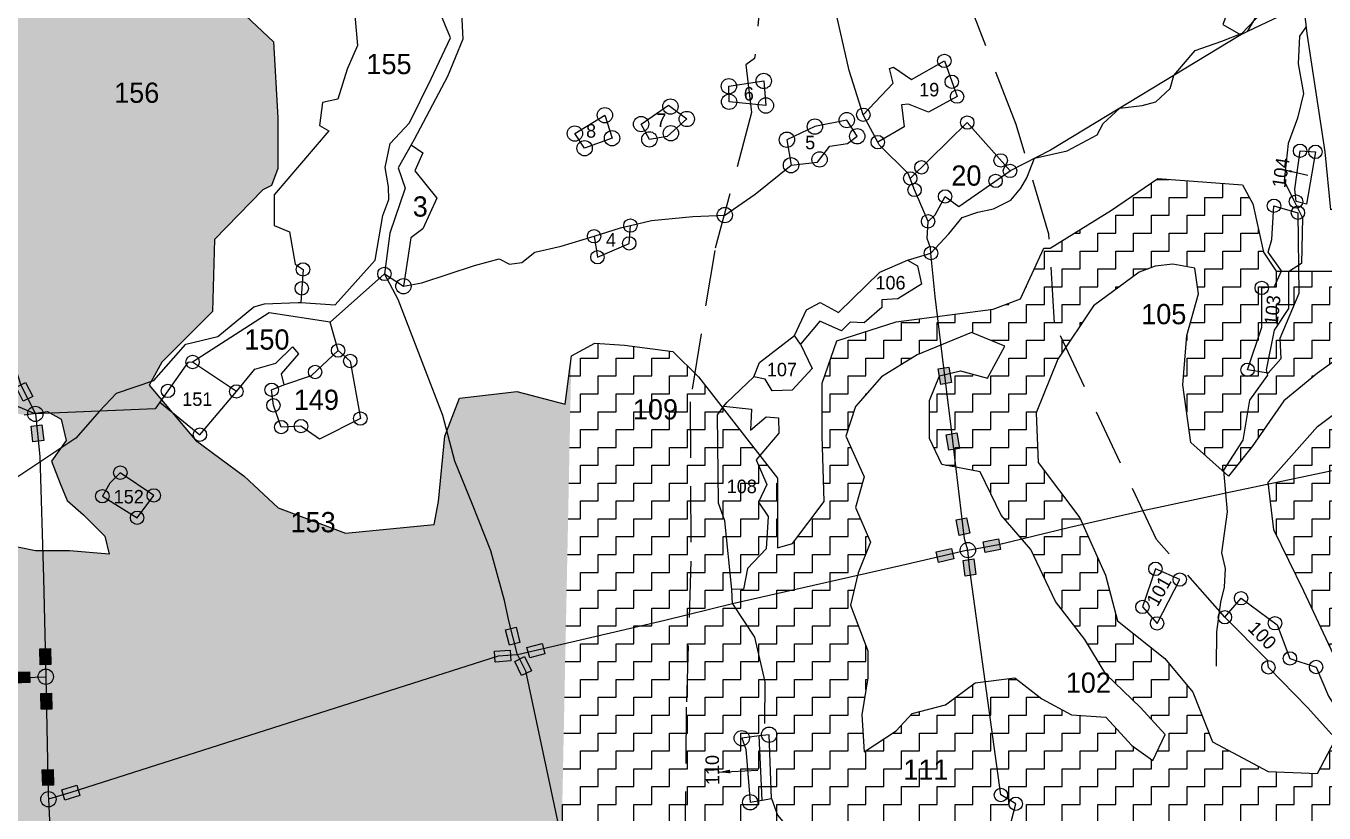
# Model space of a CAD drawing. Header units: metres. Extents: x 29 to 321478, y 17 to 1882049.
# Drawn here: x 172.9 to 288.4, y 159.6 to 229.6 of the extents above; entities that cross this region are included whole.
import ezdxf

# ---------------------------------------------------------------- set-up
doc = ezdxf.new("R2010")
doc.units = ezdxf.units.M
doc.header["$MEASUREMENT"] = 0
doc.linetypes.add('DASHED', pattern=[0.75, 0.5, -0.25])
for name, color, linetype in [('LINE_FOOTPATH', 1, 'DASHED'), ('LINE_WATER', 4, 'Continuous'), ('OFF', 1, 'Continuous'), ('POLY_HATCH', 12, 'Continuous'), ('POLY_PARCEL', 6, 'Continuous'), ('POLY_ROAD', 30, 'Continuous'), ('POLY_WATER', 4, 'Continuous'), ('SYM_ARROW', 1, 'Continuous'), ('SYM_STONE', 1, 'Continuous'), ('TEXT_PARCEL', 7, 'Continuous')]:
    doc.layers.add(name, color=color, linetype=linetype)
doc.styles.get("Standard").update_dxf_attribs({"font": 'arial.ttf'})
doc.styles.add('TEXT_MAP', font='KRDEV050.TTF')
doc.dimstyles.get("Standard").update_dxf_attribs({"dimtxt": 0.18, "dimasz": 0.18, "dimexe": 0.18, "dimexo": 0.0625, "dimgap": 0.09, "dimtad": 0, "dimtih": 1, "dimtoh": 1, "dimdec": 4, "dimzin": 0, "dimdsep": 46, "dimtxsty": 'Standard', "dimcen": 0.09, "dimadec": 0, "dimazin": 0, "dimtfac": 1, "dimtdec": 4, "dimtofl": 0, "dimtmove": 0, "dimatfit": 3, "dimfxl": 0, "dimtolj": 1, "dimtzin": 0, "dimarcsym": 0})
pattern_1 = [(0, (0, 0), (1.5875, 1.5875), [1.5875, -1.5875]), (90, (1.5875, 0), (-1.5875, 1.5875), [1.5875, -1.5875])]

# ---------------------------------------------------------------- blocks, each defined once
blk = doc.blocks.new('STONE')
blk.add_circle((0, 0), 0.851)
blk = doc.blocks.new('STONESQUAREFILLED')
blk.add_hatch(color=256).paths.add_polyline_path([(0.7, -0.48), (0.7, 0.48), (-0.7, 0.48), (-0.7, -0.48)])
blk.add_lwpolyline([(-0.7, 0.48), (0.7, 0.48), (0.7, -0.48), (-0.7, -0.48)], close=True)
blk = doc.blocks.new('TEXTARROW')
blk.add_leader([(0.04, -0.01), (8.68, -0.01)], dimstyle='Standard', override={"dimtxt": 2.5, "dimasz": 2.5, "dimexe": 1.25, "dimexo": 0.625, "dimgap": 0.625, "dimtad": 1, "dimtih": 0, "dimtoh": 0, "dimzin": 8, "dimcen": 2.5, "dimtofl": 1})
blk = doc.blocks.new('2341')
at = {"layer": 'POLY_HATCH'}
h = blk.add_hatch(dxfattribs=at)
h.set_pattern_fill('ZIGZAG', color=256, scale=0.5, style=0)
h.set_pattern_definition(pattern_1)
h.paths.add_polyline_path([(179.56, 254.42), (179.74, 260.24), (178.05, 264.18), (174.11, 266.06), (166.59, 270), (167.53, 273.01), (176.34, 275.77), (179.72, 276.9), (180.66, 281.78), (180.66, 284.97), (181.23, 287.97), (184.05, 289.47), (184.23, 293.6), (183.11, 297.73), (182.54, 299.61), (177.28, 302.99), (178.03, 307.12), (178.03, 310.5), (176.72, 314.25), (174.84, 315.75), (170.52, 318), (168.64, 319.51), (165.44, 321.01), (166.38, 326.83), (165.44, 330.39), (156.24, 332.83), (149.67, 329.93), (145.37, 326.49), (136.2, 319.05), (133.05, 314.76), (125.49, 310.88), (116.04, 309.45), (104.29, 301.44), (89.11, 299.15), (78.89, 294.62), (72.23, 291.89), (61.03, 297.43), (53.02, 297.11), (45.28, 294.86), (38.11, 293.43), (37.26, 286.27), (40.41, 278.26), (40.41, 275.11), (44.99, 267.67), (52.72, 268.24), (59.31, 266.52), (58.74, 259.08), (63.32, 253.64), (63.09, 246.6), (67.96, 241.45), (74.26, 234.58), (77.12, 220.27), (84.86, 210.25), (92.31, 203.1), (93.45, 198.52), (97.18, 193.37), (96.32, 184.78), (98.32, 179.91), (97.52, 171.74), (105.26, 163.73), (107.84, 155.71), (108.69, 147.13), (108.69, 144.27), (105.83, 134.54), (105.26, 127.67), (100.96, 119.08), (98.82, 116.41), (194.57, 187.46), (192.35, 189.54), (188.03, 192.73), (183.89, 197.61), (185.02, 199.67), (189.53, 204.18), (189.72, 210.56), (194.02, 215), (194.77, 215.38), (195.34, 216.88), (195.34, 221.39), (194.96, 228.14), (191.02, 231.9), (183.88, 235.65), (187.82, 237.72), (189.14, 240.91), (189.33, 244.66), (184.07, 249.92), (177.49, 252.55)])
h.paths.add_polyline_path([(143.51, 242.32), (146.85, 244.7), (150.2, 246.29), (155.61, 251.22), (158.79, 250.75), (160.22, 249.79), (161.65, 248.68), (162.92, 246.13), (162.76, 241.84), (162.92, 239.77), (164.99, 236.75), (165.95, 233.73), (165.79, 230.39), (164.83, 227.05), (166.42, 224.19), (163.88, 221.65), (161.33, 219.58), (157.99, 216.88), (154.49, 215.76), (151.79, 217.51), (150.67, 221.17), (149.24, 223.56), (146.38, 222.12), (143.83, 221.17), (140.97, 221.81), (139.22, 221.17), (135.56, 218.31), (133.65, 220.22), (133.97, 222.92), (134.29, 225.62), (137.15, 225.78), (138.26, 228.64), (140.49, 230.23), (141.6, 233.57), (141.44, 238.66)], flags=16)
h.paths.add_polyline_path([(150.42, 254.33), (150.64, 256.38), (150.64, 258.65), (151.44, 262.51), (151.55, 264.55), (149.73, 266.14), (147.8, 268.3), (146.1, 270.23), (145.53, 272.62), (145.64, 275.12), (144.85, 276.82), (143.48, 279.43), (143.03, 282.5), (142.91, 286.02), (141.55, 287.95), (140.64, 290.45), (140.53, 294.31), (143.37, 291.92), (145.98, 290.45), (147.69, 292.38), (150.07, 294.31), (149.17, 291.47), (149.05, 288.74), (151.44, 285.79), (152.8, 283.18), (153.71, 279.66), (152.69, 276.93), (155.07, 274.32), (155.53, 270.69), (156.55, 267.05), (157.12, 263.99), (159.51, 259.78), (159.17, 256.83), (156.1, 256.6), (153.71, 255.58)], flags=16)
h.paths.add_polyline_path([(113.63, 213.04), (114.67, 211.99), (115.93, 209.07), (118.22, 206.57), (119.06, 204.69), (119.47, 200.94), (120.31, 198.23), (123.44, 196.14), (128.03, 194.68), (133.67, 195.31), (130.75, 193.01), (129.08, 190.51), (126.99, 186.96), (126.36, 183.41), (128.66, 180.08), (132.42, 178.2), (136.38, 178.41), (135.76, 174.44), (136.8, 170.9), (136.59, 167.98), (133.67, 164.85), (133.67, 161.3), (132.83, 158.8), (131.79, 155.04), (134.3, 150.04), (130.33, 145.45), (129.08, 148.37), (128.45, 152.54), (127.2, 160.05), (125.74, 164.43), (123.65, 171.73), (121.98, 180.91), (118.85, 187.17), (117.39, 195.51), (115.93, 201.77), (112.8, 207.2), (111.96, 212.2)], flags=16)
h.paths.add_polyline_path([(142.54, 299), (141.95, 299.59), (141.57, 300.56), (142.27, 301.58), (143.95, 302.23), (145.83, 301.8), (146.53, 301.15), (146.7, 300.34), (146.32, 299.21), (145.24, 298.89), (143.84, 298.89)], flags=16)
h.paths.add_polyline_path([(76.65, 285.36), (75.29, 286.07), (74.36, 284.6), (73.86, 283.34), (72.99, 282.9), (70.8, 283.45), (68.78, 283.67), (67.63, 284.93), (66.15, 284.65), (63.86, 284.27), (62.98, 282.9), (62.05, 280.83), (61.34, 278.75), (61.23, 277.06), (60.52, 276.13), (59.32, 275.85), (57.95, 276.84), (58.17, 280.01), (58, 281.98), (57.24, 283.51), (56.47, 285.15), (55.82, 286.13), (56.8, 286.46), (58.17, 286.62), (59.81, 286.89), (61.23, 287.11), (62.6, 286.79), (64.4, 286.18), (65.71, 285.97), (67.25, 285.86), (68.23, 286.73), (69.32, 287.71), (71.4, 287.71), (72.55, 288.81), (73.32, 289.68), (73.48, 290.5), (74.47, 291.54), (75.5, 291.81), (76.11, 289.74), (77.04, 286.68)], flags=16)
h.paths.add_polyline_path([(155.11, 200.84), (156.64, 201.45), (158.09, 202.06), (159.68, 200.92), (160.52, 198.64), (162.05, 196.58), (164.1, 195.21), (166.46, 195.82), (167.76, 197.19), (169.21, 197.04), (170.73, 195.29), (172.79, 194.98), (174.84, 195.29), (176.06, 194.6), (176.52, 192.7), (175.22, 190.87), (175.98, 188.89), (176.59, 187.37), (178.04, 186.08), (179.11, 185.01), (179.94, 184.18), (180.33, 182.58), (176.82, 182.88), (173.78, 182.88), (170.88, 183.49), (168.29, 185.93), (167.38, 188.29), (166.69, 191.1), (166.31, 193), (163.87, 193.23), (160.37, 194.22), (158.09, 195.9), (156.79, 197.8), (155.8, 199.09), (153.67, 198.79)], flags=16)
h.paths.add_polyline_path([(53.32, 279.41), (53.07, 278.82), (52.54, 278.51), (51.89, 278.66), (51.17, 279.1), (51.08, 279.57), (51.14, 280.03), (51.73, 280.31), (52.48, 280.72), (53.26, 280.34), (53.36, 279.97)], flags=16)
h = blk.add_hatch(dxfattribs=at)
h.set_pattern_fill('ZIGZAG', color=256, scale=0.5, style=0)
h.set_pattern_definition(pattern_1)
h.paths.add_polyline_path([(353.84, 216.9), (352.99, 217.83), (349.53, 217.83), (347.93, 217.08), (347.28, 218.02), (342.13, 218.11), (340.44, 217.46), (339.13, 215.96), (337.63, 217.46), (335.1, 217.93), (332.48, 216.9), (329.29, 216.43), (329.01, 218.11), (324.33, 218.58), (322.36, 218.68), (321.15, 216.9), (318.34, 216.9), (316.93, 218.68), (316.56, 222.14), (312.14, 225.96), (309.32, 225.96), (301.06, 222.02), (297.67, 222.77), (291.85, 219.01), (290.72, 210.56), (290.72, 207.75), (284.15, 207.75), (283.02, 209.44), (282.08, 213.76), (281.14, 215.45), (280.3, 215.51), (276.9, 208.03), (277.25, 205.74), (276.19, 202.04), (275.84, 197.64), (276.55, 192.53), (279.9, 189.53), (282.01, 192.17), (284.83, 196.23), (287.83, 198.69), (292.94, 202.39), (296.47, 206.09), (302.82, 209.27), (308.46, 211.03), (313.92, 210.67), (317.98, 207.68), (321.5, 208.21), (325.73, 210.15), (329.79, 207.33), (333.67, 207.86), (340.37, 207.68), (345.48, 208.91), (351.17, 208.05), (354.3, 212.87), (355.05, 214.93)])
h = blk.add_hatch(dxfattribs=at)
h.set_pattern_fill('ZIGZAG', color=256, scale=0.5, style=0)
h.set_pattern_definition(pattern_1)
h.paths.add_polyline_path([(287.83, 163.1), (283.42, 163.28), (278.49, 165.92), (276.72, 170.33), (274.25, 173.32), (270.02, 176.67), (268.97, 180.72), (266.67, 185.83), (262.97, 190.76), (262.79, 195.17), (264.73, 199.93), (267.91, 204.68), (271.96, 207.68), (273.37, 208.21), (274.96, 208.38), (276.9, 208.03), (280.3, 215.51), (273.62, 216.01), (269.49, 213.19), (264.04, 209.81), (263.48, 209.81), (261.41, 205.31), (258.97, 204.37), (250.33, 203.24), (245.06, 201.55), (243.75, 197.8), (243.75, 193.11), (243.94, 187.29), (241.12, 183.53), (239.8, 183.16), (239.8, 187.1), (239.8, 189.35), (232.75, 198.36), (230.49, 200.61), (226.17, 201.18), (223.54, 201.36), (221.47, 200.24), (220.91, 195.92), (221.35, 195.26), (220.34, 145.23), (221.27, 145.92), (223.24, 147.23), (225.21, 147.1), (226.25, 146.71), (227.3, 145.27), (229.74, 145.51), (233.1, 145.9), (235.72, 146.23), (237.61, 146.36), (239.91, 147.55), (243.63, 147.55), (246.08, 148.53), (247.85, 150.19), (252.64, 150.29), (255.09, 149.21), (256.47, 150.97), (259.5, 152.34), (263.03, 152.25), (265.28, 154.01), (267.53, 155.38), (270.18, 156.46), (274.19, 156.46), (276.01, 157.09), (278.41, 155.96), (279.23, 155.39), (279.81, 154.47), (280.38, 153.74), (281.39, 152.5), (281.62, 151.93), (281.76, 151.12), (281.69, 149.55), (280.93, 148.1), (279.88, 146.43), (277.83, 144.02), (279.98, 144.04), (282.95, 147.17), (283.11, 149.98), (283.26, 152.01), (282.48, 153.73), (282.01, 154.67), (282.17, 155.14), (285.3, 154.83), (288.11, 154.05), (288.23, 154.02)])
h.paths.add_polyline_path([(273.17, 164.25), (271.31, 165.57), (269, 168.09), (265.93, 168.31), (263.3, 169.73), (260.89, 171.6), (257.37, 171.16), (254.74, 169.19), (251.78, 168.42), (250.35, 166.88), (247.5, 165.02), (247.28, 168.31), (247.83, 171.6), (247.83, 174.01), (246.29, 178.07), (246.95, 180.92), (248.05, 183.66), (246.73, 186.73), (247.5, 189.47), (245.86, 193.09), (246.73, 195.72), (249.04, 198.35), (252.22, 200.32), (257.05, 202.3), (260.01, 201.09), (258.47, 198.24), (256.06, 198.9), (254.19, 198.46), (253.32, 196.27), (253.32, 192.87), (254.41, 190.57), (257.81, 189.91), (259.68, 186.07), (262.31, 183), (264.51, 178.4), (267.14, 175), (269, 171.93), (272.08, 168.97), (274.27, 166.55)], flags=16)
h = blk.add_hatch(dxfattribs=at)
h.set_pattern_fill('ZIGZAG', color=256, scale=0.5, style=0)
h.set_pattern_definition(pattern_1)
h.paths.add_polyline_path([(345.97, 200.05), (343.01, 202.22), (337.37, 200.1), (332.26, 201.87), (328.2, 198.52), (325.21, 199.75), (320.27, 200.63), (315.51, 200.1), (310.04, 199.93), (303.17, 200.63), (296.82, 199.93), (292.24, 197.28), (287.83, 193.94), (283.42, 189), (283.95, 184.77), (286.6, 179.31), (289.24, 173.67), (289.95, 167.16), (287.83, 163.1), (288.23, 154.02), (291.08, 153.27), (295.3, 155.14), (297.65, 154.83), (301.25, 154.36), (304.37, 155.45), (306.41, 157.64), (309.07, 157.02), (310.79, 159.05), (312.82, 162.02), (315.16, 163.74), (317.04, 165.14), (317.98, 167.96), (318.92, 170.3), (320.01, 172.64), (321.73, 174.36), (323.77, 175.77), (325.49, 178.58), (327.67, 182.18), (329.86, 183.43), (333.46, 183.74), (335.02, 185.93), (336.12, 187.49), (337.21, 187.49), (337.84, 186.08), (336.9, 184.52), (335.18, 182.49), (332.84, 181.08), (330.49, 179.05), (329.24, 176.24), (328.3, 174.21), (326.74, 171.71), (324.7, 169.67), (322.83, 167.17), (320.64, 164.67), (318.45, 162.64), (316.26, 159.52), (314.23, 156.08), (311.88, 154.05), (309.38, 151.55), (306.56, 150.14), (303.59, 148.89), (300.78, 148.26), (298.59, 148.42), (296.71, 148.42), (295.46, 147.01), (293.27, 146.86), (290.3, 146.86), (288.42, 145.92), (286.39, 144.51), (284.51, 144.67), (281.39, 144.04), (279.98, 144.04), (277.83, 144.02), (275.39, 143.82), (272.31, 143.55), (269.76, 143.73), (267.65, 144.96), (266.07, 144.52), (263.7, 143.2), (260.97, 143.64), (258.51, 144.17), (256.75, 143.03), (254.55, 142.32), (251.3, 142.32), (249.19, 141.97), (246.2, 141.8), (244.45, 141.62), (241.81, 141.45), (239.35, 142.06), (237.85, 141.18), (235.57, 140.48), (233.63, 139.86), (231.96, 140.3), (229.42, 141.01), (228.11, 141.47), (226.91, 143.3), (225.6, 141.99), (223.63, 141.47), (221.66, 141.99), (220.27, 141.96), (219.96, 126.6), (222, 126.73), (223.48, 127.72), (236.82, 128.95), (257.56, 130.18), (269.9, 128.7), (285.46, 127.72), (292.37, 127.47), (292.25, 122.27), (292.89, 121.84), (298.16, 126.44), (297.59, 131.53), (298.9, 131.53), (300.88, 133.17), (304.16, 132.52), (307.78, 136.46), (309.43, 141.06), (323.24, 142.7), (324.88, 147.96), (324.88, 152.56), (326.86, 152.23), (331.13, 156.83), (331.79, 163.4), (332.45, 168), (336.4, 172.93), (340.07, 179.5), (339.56, 183.8), (338.88, 188.55), (338.97, 188.75), (338.92, 189.14), (341.75, 193.69)])
h.paths.add_polyline_path([(328.92, 190.95), (332.61, 192.45), (336.57, 191.83), (337, 190.6), (336.39, 189.81), (334.9, 189.81), (332.61, 189.55), (331.03, 188.93), (329.54, 187.53), (327.34, 187.09), (324.09, 187.44), (321.27, 187.09), (319.78, 186.3), (318.99, 184.28), (319.78, 181.47), (320.31, 179.01), (318.81, 178.66), (316.44, 178.31), (314.86, 177.25), (313.19, 174.44), (313.72, 172.16), (314.51, 169.35), (313.19, 168.56), (310.29, 168.47), (308, 166.01), (305.9, 163.64), (303.79, 161.79), (301.24, 160.04), (299.3, 160.04), (298.51, 162.15), (298.95, 163.99), (301.33, 168.03), (301.41, 169.08), (298.86, 171.81), (298.6, 174.97), (299.48, 177.96), (298.51, 179.54), (296.93, 182.43), (297.63, 185.51), (298.69, 188.23), (300.62, 190.6), (305.46, 191.74), (308.71, 192.71), (312.66, 192.1), (315.39, 190.69), (319.87, 190.69), (324.61, 190.34)], flags=16)
h = blk.add_hatch(dxfattribs=at)
h.set_pattern_fill('ZIGZAG', color=256, scale=0.5, style=0)
h.set_pattern_definition(pattern_1)
h.paths.add_polyline_path([(219.92, 124.69), (218.05, 126.48), (219.96, 126.6), (220.29, 142.87), (219.96, 144.35), (220.33, 144.79), (221.45, 200.04), (220.91, 195.92), (216.59, 197.05), (211.51, 196.48), (210.2, 193.1), (209.64, 187.29), (209.26, 185.22), (201.37, 184.47), (195.36, 186.72), (194.57, 187.46), (98.82, 116.41), (96.38, 113.36), (100.67, 105.34), (100.96, 102.2), (109.66, 91.76), (110.81, 74.01), (121.12, 69.15), (128.28, 64.28), (142.32, 61.14), (150.63, 62.28), (156.07, 56.84), (156.07, 50.26), (157.22, 43.68), (176.99, 37.67), (189.59, 37.67), (202.77, 38.53), (204.77, 34.52), (199.9, 29.08), (199.9, 21.64), (217.84, 21.86), (219.37, 97.75), (219.22, 97.85), (219.38, 97.83)])
h.paths.add_polyline_path([(174.81, 132.14), (173.59, 133.43), (173.01, 134.86), (173.01, 136.01), (173.16, 136.95), (175.17, 137.88), (176.68, 138.17), (178.18, 137.66), (179.62, 136.44), (180.27, 135.15), (179.98, 133.93), (179.26, 132.71), (177.97, 131.71), (176.6, 131.56)], flags=16)
h.paths.add_polyline_path([(194.79, 109.62), (199.23, 111.59), (202.69, 111.35), (203.18, 108.39), (206.64, 100.25), (208.62, 93.83), (207.63, 87.91), (211.58, 84.21), (215.28, 81.25), (210.84, 76.32), (215.28, 62.01), (199.97, 57.82), (201.95, 51.65), (208.62, 37.1), (204.42, 38.58), (199.23, 44.25), (193.55, 46.47), (183.92, 53.38), (169.85, 57.57), (166.64, 64.23), (176.27, 64.48), (179.97, 66.2), (186.39, 72.12), (186.39, 77.06), (190.84, 83.72), (191.83, 88.9), (192.57, 95.81), (197.5, 97.29), (197.5, 105.43)], flags=16)
h.paths.add_polyline_path([(200, 132.33), (199.94, 134.04), (200.36, 136.69), (200.3, 139.52), (199.94, 141.65), (198.41, 143.18), (194.63, 144.18), (195.8, 146.37), (198.17, 147.68), (200.66, 148.08), (203.03, 148.08), (205.92, 147.55), (205.27, 143.87), (206.19, 141.38), (207.11, 137.96), (209.5, 135.16), (209.14, 133.75), (207.61, 132.27), (205.43, 131.33), (201.83, 131.33)], flags=16)
at = {"layer": 'LINE_FOOTPATH', "ltscale": 10}
for points in [[(238.68, 256.69), (238.06, 240.48), (238.5, 234.51), (237.75, 226.66), (236.96, 226.1), (237.48, 221.88), (234.2, 209.6), (232.01, 196.15), (232.08, 181.96), (231.67, 168.99), (231.46, 147.9), (235.56, 143.46), (249.97, 132.13)], [(279.58, 176.99), (273.49, 183.9), (264.44, 203.13), (263.93, 211.05), (261.01, 220.79), (255.37, 235.45), (250.76, 249.05)]]:
    blk.add_lwpolyline(points, dxfattribs=at)
at = {"layer": 'LINE_WATER'}
for points in [[(253.44, 209.36), (255.04, 211.07), (256.21, 212.53), (257.6, 213), (259, 213.31), (260.54, 214.07), (261.42, 215.13), (261.98, 216.05), (262.66, 217.8), (265.55, 218.45), (268.22, 219.89), (268.75, 220.89), (270.23, 222.25), (272.24, 222.49), (273.45, 222.82), (274.71, 224), (275.04, 225.17), (276.93, 227.37), (279.3, 228.22), (281.12, 228.93), (282.75, 230.64), (286.15, 232.81)], [(286.83, 229.54), (286.21, 228.66), (286.1, 226.2), (286.59, 223.55), (286.03, 221.37), (285.21, 219.1), (284.87, 215.78), (285.69, 214.09), (286.5, 212.51), (286.4, 208.44), (285.25, 207.7), (285.23, 204.45), (283.98, 202.51), (283.27, 199), (283.36, 198.51), (281.78, 196.28), (281.18, 192.74), (279.45, 190.07), (279.8, 186.35), (279.27, 182.7), (279.62, 181.31), (279.51, 179.67), (279.2, 178.32), (278.84, 175.69), (278.82, 172.64)], [(179.49, 195.31), (177.38, 192.91), (170.31, 188.22)], [(235.79, 178.18), (237.75, 175.22), (238.65, 171.24), (238.63, 167.55)], [(239.26, 160.88), (239.78, 159.4), (242.25, 156.45), (243.42, 154.2)]]:
    blk.add_lwpolyline(points, dxfattribs=at)
at = {"layer": 'OFF'}
blk.add_lwpolyline([(241.83, 201.27), (241.31, 202.03)], dxfattribs=at)
at = {"layer": 'POLY_HATCH'}
for points in [[(191.02, 231.9), (194.96, 228.14), (195.34, 221.39), (195.34, 216.88), (194.77, 215.38), (194.02, 215), (189.72, 210.56), (189.53, 204.18), (185.02, 199.67), (183.89, 197.61), (188.03, 192.73), (192.35, 189.54), (195.36, 186.72), (201.37, 184.47), (209.26, 185.22), (209.64, 187.29), (210.2, 193.1), (211.51, 196.48), (216.59, 197.05), (220.91, 195.92), (221.47, 200.24), (223.54, 201.36), (226.17, 201.18), (230.49, 200.61), (232.75, 198.36), (239.8, 189.35), (239.8, 187.1), (239.8, 183.16), (241.12, 183.53), (243.94, 187.29), (243.75, 193.11), (243.75, 197.8), (245.06, 201.55), (250.33, 203.24), (258.97, 204.37), (261.41, 205.31), (263.48, 209.81), (264.04, 209.81), (269.49, 213.19), (273.62, 216.01), (281.14, 215.45), (282.08, 213.76), (283.02, 209.44), (284.15, 207.75), (290.72, 207.75)], [(271.96, 207.68), (267.91, 204.68), (264.73, 199.93), (262.79, 195.17), (262.97, 190.76), (266.67, 185.83), (268.97, 180.72), (270.02, 176.67), (274.25, 173.32), (276.72, 170.33), (278.49, 165.92), (283.42, 163.28), (287.83, 163.1), (289.95, 167.16)], [(289.24, 173.67), (286.6, 179.31), (283.95, 184.77), (283.42, 189), (287.83, 193.94), (292.24, 197.28)], [(292.94, 202.39), (287.83, 198.69), (284.83, 196.23), (282.01, 192.17), (279.9, 189.53), (276.55, 192.53), (275.84, 197.64), (276.19, 202.04), (277.25, 205.74), (276.9, 208.03), (274.96, 208.38), (273.37, 208.21), (271.96, 207.68)], [(260.01, 201.09), (257.05, 202.3), (252.22, 200.32), (249.04, 198.35), (246.73, 195.72), (245.86, 193.09), (247.5, 189.47), (246.73, 186.73), (248.05, 183.66), (246.95, 180.92), (246.29, 178.07), (247.83, 174.01), (247.83, 171.6), (247.28, 168.31), (247.5, 165.02), (250.35, 166.88), (251.78, 168.42), (254.74, 169.19), (257.37, 171.16), (260.89, 171.6), (263.3, 169.73), (265.93, 168.31), (269, 168.09), (271.31, 165.57), (273.17, 164.25), (274.27, 166.55), (272.08, 168.97), (269, 171.93), (267.14, 175), (264.51, 178.4), (262.31, 183), (259.68, 186.07), (257.81, 189.91), (254.41, 190.57), (253.32, 192.87), (253.32, 196.27), (254.19, 198.46), (256.06, 198.9), (258.47, 198.24), (260.01, 201.09)], [(180.33, 182.58), (176.82, 182.88), (173.78, 182.88), (170.88, 183.49)], [(172.79, 194.98), (174.84, 195.29), (176.06, 194.6), (176.52, 192.7), (175.22, 190.87), (175.98, 188.89), (176.59, 187.37), (178.04, 186.08), (179.11, 185.01), (179.94, 184.18), (180.33, 182.58)]]:
    blk.add_lwpolyline(points, dxfattribs=at)
at = {"layer": 'POLY_PARCEL'}
for points in [[(247.42, 221.67), (246.17, 225.59), (243.44, 237.64), (242.62, 244.81), (242.05, 248.61)], [(205.87, 238.63), (206.25, 237.13), (207.28, 236.68), (206.63, 236.16), (205.17, 235.51), (205.11, 233.3), (202.08, 231.84), (202.42, 227.83), (201.5, 225.71), (200.67, 223.04), (199.3, 222.75), (199.06, 220.72), (199.89, 220.24), (195.02, 214.54), (195, 211.83), (196.37, 211.27), (196.88, 208.38), (197.58, 207.91), (197.39, 204.96)], [(163.87, 237.67), (164.2, 234.56), (165.87, 225.03), (167.62, 216.07), (169.37, 207.11), (169.86, 205.64), (172.49, 197.63), (173.77, 195.07)], [(281.6, 229.06), (282.46, 230.51), (282.18, 232.94), (280.94, 233.79), (279.39, 229.68), (281.01, 228.78)], [(286.6, 231.43), (281.6, 229.06)], [(281.01, 228.78), (264.08, 218.53), (260.47, 216.67)], [(281.6, 229.06), (281.01, 228.78)], [(247.42, 221.67), (250.08, 224.49), (249.75, 225.78), (250.1, 225.91), (251.7, 224.79), (254.63, 226.46), (255.76, 223.28), (253.23, 221.89), (251.44, 222.61), (250.83, 222.56), (251.04, 220.59), (248.71, 219.23)], [(224.43, 221.63), (225.07, 219.58), (222.63, 218.69), (221.76, 220)], [(221.76, 220), (224.43, 221.63)], [(248.71, 219.23), (247.42, 221.67)], [(260.47, 216.67), (256.67, 220.97), (251.59, 216.01)], [(207.21, 219), (208.23, 218.28), (207.52, 216.67), (209.49, 214.25), (208.23, 211.51), (207.17, 210.71), (206.51, 206.42)], [(251.59, 216.01), (251.42, 216.45), (248.84, 218.98), (248.71, 219.23)], [(226.7, 211.81), (228.57, 212.25), (232.26, 212.61), (235.1, 212.75), (237.8, 214.61), (240.99, 217.18)], [(253.18, 212.19), (251.98, 214.98), (251.59, 216.01)], [(253.18, 212.19), (253.81, 212.78), (254.7, 214.4), (255.92, 213.52), (260.47, 216.67)], [(223.47, 210.86), (223.77, 209), (226.6, 210.23), (226.7, 211.81)], [(223.47, 210.86), (225.83, 211.6), (226.7, 211.81)], [(253.44, 209.36), (253.4, 209.84), (253.1, 210.67), (253.18, 212.19)], [(206.51, 206.42), (208.15, 206.72), (212.82, 208.26), (215.02, 208.85), (215.96, 208.39), (217.05, 208.53), (218.21, 209.46), (220.54, 209.98), (223.47, 210.86)], [(251.35, 208.75), (253.44, 209.36)], [(256.72, 182.95), (256.41, 183.96), (255.24, 193.93), (254.44, 200.38), (253.82, 205.52), (253.44, 209.36)], [(241.31, 202.03), (242.37, 204.31), (243.58, 204.98), (245.2, 204.07), (248.9, 207.67), (251.35, 208.75)], [(251.35, 208.75), (252.24, 208.23), (252.61, 206.6), (250.5, 205.3), (249.07, 205.21), (249.06, 204.52), (247.51, 203.17), (246.26, 203.23), (245.49, 202.46), (243.55, 203.3), (241.83, 201.27)], [(216.66, 173.63), (215.89, 176.67), (215.51, 178.47), (214.29, 182.89), (212.66, 187.02), (211.09, 190.86), (210.03, 194.93), (206.04, 205.25), (204.82, 207.52)], [(204.82, 207.52), (206.51, 206.42)], [(142.89, 202.38), (146.53, 202.37), (154.96, 201.59), (163.61, 198.76), (172.04, 195.81), (173.77, 195.07)], [(200.7, 200.7), (200, 203.22)], [(191.65, 197.06), (193.3, 199.04), (195.15, 199.58), (196.66, 201.02), (197.19, 200.42), (195.63, 198.63), (195.87, 197.66)], [(237.67, 198.37), (238.19, 199.65), (241.31, 202.03)], [(241.83, 201.27), (242.87, 199.11), (241.1, 197.18), (239.31, 197.12), (238.69, 198.15), (237.67, 198.37)], [(200.7, 200.7), (201.78, 199.77), (202.68, 194.65), (199.06, 192.83), (197.4, 193.98), (195.64, 193.89), (194.95, 195.83), (194.79, 197.21), (195.87, 197.66)], [(195.87, 197.66), (198.33, 198.48), (200.7, 200.7)], [(191.65, 197.06), (187.76, 199.68)], [(235.02, 195.74), (235.28, 196.08), (237.67, 198.37)], [(184.85, 196.11), (188.41, 193.22), (191.65, 197.06)], [(179.49, 195.31), (173.77, 195.07)], [(235.73, 179.46), (235.1, 185.55), (234.55, 187.12), (234.44, 194.97), (235.02, 195.74)], [(235.02, 195.74), (237.47, 195.5), (237.4, 193.62), (238.78, 194.8), (239.89, 194.72), (239.9, 193.34), (237.89, 190.99), (238.84, 188.78), (238.09, 187.21), (238.96, 185.93), (238.79, 183.06), (237.12, 181.32), (236.77, 179.48), (235.73, 179.46)], [(173.77, 195.07), (174.18, 191.28), (174.49, 180.49), (174.7, 171.7)], [(256.72, 182.95), (259.45, 183.46), (265.78, 184.99), (272.16, 186.44), (279.68, 188.04), (288.3, 189.87), (297.12, 191.78), (299.3, 192.23)], [(256.72, 182.95), (250.86, 181.6), (235.79, 178.18)], [(260.88, 149.18), (260.73, 152.56), (260.35, 157.86), (260.98, 160.4), (259.66, 161.18), (256.87, 181.41), (256.72, 182.95)], [(235.79, 178.18), (235.73, 179.46)], [(121.74, 178.66), (139.92, 167.55), (152.74, 169), (171.84, 171.61), (174.7, 171.7)], [(235.79, 178.18), (229.78, 176.7), (216.66, 173.63)], [(216.66, 173.63), (214.95, 173.51), (176.93, 161.39), (174.94, 160.8)], [(216.66, 173.63), (217.36, 172.22), (220.22, 158.84), (222.74, 147.4), (223.68, 144.63)], [(174.7, 171.7), (174.92, 161.21), (174.94, 160.8)], [(238.17, 166.43), (236.61, 166.23), (236.98, 165.24), (237.36, 160.53), (238.41, 160.72)], [(239.26, 160.88), (239.04, 166.54), (238.17, 166.43)], [(238.41, 160.72), (238.17, 166.43)], [(174.94, 160.8), (175.36, 151.9), (176.06, 134.67)], [(238.41, 160.72), (239.26, 160.88)]]:
    blk.add_lwpolyline(points, dxfattribs=at)
for points in [[(235.46, 224.2), (238.56, 224.67), (238.75, 222.49), (235.48, 222.82)], [(227.66, 220.84), (230.1, 222.52), (231.72, 221.29), (229.96, 219.72), (228.39, 219.48)], [(240.99, 217.18), (243.35, 217.46), (244.44, 218.86), (246.01, 219.1), (246.88, 219.75), (245.95, 221.19), (243.11, 220.61), (240.62, 219.45)], [(286.27, 218.46), (287.64, 218.37), (286.83, 213.72), (285.91, 213.95), (285.8, 215.06)], [(282.86, 206.27), (284.01, 206.39), (284.62, 207.79), (283.44, 209.46), (283.76, 210.57), (283.95, 213.57), (286.08, 212.96), (286.16, 205.77), (284.46, 201.76), (284.55, 199.96), (283.44, 198.7), (281.6, 198.99), (282.86, 202.78)], [(182.82, 185.83), (184.31, 187.82), (181.33, 189.84), (180.39, 188.9), (179.73, 187.75)], [(273.55, 176.44), (275.57, 180.34), (273.41, 181.29), (272.25, 177.9)], [(279.58, 176.99), (281.02, 178.67), (284.22, 176.31), (285.37, 173.32), (287.7, 172.56), (288.81, 169.97), (290.53, 167.28), (289.11, 166.55), (286.94, 168.96), (283.46, 172.53), (283.37, 173.16)]]:
    blk.add_lwpolyline(points, close=True, dxfattribs=at)
at = {"layer": 'POLY_ROAD'}
blk.add_lwpolyline([(299.3, 192.23), (299.05, 192.79), (297.44, 195.54), (295.42, 199.48), (292.62, 203.86), (291.38, 206.08), (291.24, 208.14), (290.61, 210.97), (290.18, 213.6), (289.01, 213.21), (288.5, 218.37), (286.91, 228.88), (286.6, 231.43)], dxfattribs=at)
at = {"layer": 'POLY_WATER'}
for points in [[(197.39, 204.96), (200.43, 204.76), (203.99, 208.75), (204.69, 212.71), (205.2, 214.12), (205.18, 215.27), (204.9, 216.98), (205.33, 219.12), (207.06, 220.94), (208.97, 224.86), (210.71, 228.52), (209.7, 230.95), (209.78, 233.91), (209.61, 236.22), (206.39, 239.36)], [(211.58, 232.52), (211.79, 228.38), (210.44, 225.08), (207.47, 219.47), (207.21, 219)], [(207.21, 219), (206.05, 216.96), (206.67, 215.14), (205.31, 211.13), (204.82, 207.52)], [(204.82, 207.52), (200, 203.22)], [(179.49, 195.31), (180.98, 196.92), (184.3, 198.05), (187.17, 201.27), (189.99, 201.96), (193.21, 204.6), (194.16, 204.84), (197.15, 204.97), (197.39, 204.96)], [(200, 203.22), (194.58, 204.06), (187.76, 199.68)], [(187.76, 199.68), (187.34, 199.63), (184.85, 196.11)], [(184.85, 196.11), (184.44, 195.53), (179.49, 195.31)]]:
    blk.add_lwpolyline(points, dxfattribs=at)
at = {"layer": 'SYM_ARROW'}
for p, xscale, yscale, zscale, rotation in [((284.9, 216.76), 0.244127561660567, 0.244127561660567, 0.244127561660567, 347.3182688315445), ((234.56, 163.22), 0.4, 0.4, 0.4, 3.0108638115635)]:
    blk.add_blockref('TEXTARROW', p, dxfattribs=dict(at, xscale=xscale, yscale=yscale, zscale=zscale, rotation=rotation))
at = {"layer": 'SYM_STONE'}
for p, xscale, yscale, zscale in [((254.63, 226.46), 0.7, 0.7, 0.7), ((238.56, 224.67), 0.8, 0.8, 0.8), ((255.29, 224.6), 0.7, 0.7, 0.7), ((235.46, 224.2), 0.8, 0.8, 0.8), ((230.26, 222.4), 0.8, 0.8, 0.8), ((235.48, 222.82), 0.8, 0.8, 0.8), ((238.75, 222.49), 0.8, 0.8, 0.8), ((255.76, 223.28), 0.7, 0.7, 0.7), ((224.43, 221.63), 0.8, 0.8, 0.8), ((231.72, 221.29), 0.8, 0.8, 0.8), ((245.95, 221.19), 0.8, 0.8, 0.8), ((247.42, 221.67), 0.7, 0.7, 0.7), ((221.76, 220), 0.8, 0.8, 0.8), ((227.66, 220.84), 0.8, 0.8, 0.8), ((230.3, 220.02), 0.8, 0.8, 0.8), ((243.11, 220.61), 0.8, 0.8, 0.8), ((256.67, 220.97), 0.7, 0.7, 0.7), ((225.07, 219.58), 0.8, 0.8, 0.8), ((228.39, 219.48), 0.8, 0.8, 0.8), ((240.62, 219.45), 0.8, 0.8, 0.8), ((246.88, 219.75), 0.8, 0.8, 0.8), ((248.71, 219.23), 0.7, 0.7, 0.7), ((222.63, 218.69), 0.8, 0.8, 0.8), ((243.53, 217.69), 0.8, 0.8, 0.8), ((286.27, 218.46), 0.7, 0.7, 0.7), ((287.64, 218.37), 0.7, 0.7, 0.7), ((240.99, 217.18), 0.8, 0.8, 0.8), ((252.59, 216.99), 0.7, 0.7, 0.7), ((259.64, 217.61), 0.7, 0.7, 0.7), ((260.47, 216.67), 0.7, 0.7, 0.7), ((251.59, 216.01), 0.7, 0.7, 0.7), ((259.19, 215.79), 0.7, 0.7, 0.7), ((251.98, 214.98), 0.7, 0.7, 0.7), ((254.7, 214.4), 0.7, 0.7, 0.7), ((283.95, 213.57), 0.7, 0.7, 0.7), ((285.91, 213.95), 0.7, 0.7, 0.7), ((235.1, 212.75), 0.8, 0.8, 0.8), ((253.18, 212.19), 0.7, 0.7, 0.7), ((286.08, 212.96), 0.7, 0.7, 0.7), ((223.47, 210.86), 0.7, 0.7, 0.7), ((226.7, 211.81), 0.7, 0.7, 0.7), ((226.6, 210.23), 0.7, 0.7, 0.7), ((223.77, 209), 0.7, 0.7, 0.7), ((253.44, 209.36), 0.7, 0.7, 0.7), ((197.58, 207.91), 0.7, 0.7, 0.7), ((204.82, 207.52), 0.7, 0.7, 0.7), ((197.47, 206.23), 0.7, 0.7, 0.7), ((206.51, 206.42), 0.8, 0.8, 0.8), ((282.86, 206.27), 0.7, 0.7, 0.7), ((200.7, 200.7), 0.7, 0.7, 0.7), ((187.76, 199.68), 0.7, 0.7, 0.7), ((201.78, 199.77), 0.7, 0.7, 0.7), ((198.66, 198.79), 0.7, 0.7, 0.7), ((281.6, 198.99), 0.7, 0.7, 0.7), ((185.56, 197.11), 0.7, 0.7, 0.7), ((191.65, 197.06), 0.7, 0.7, 0.7), ((194.79, 197.21), 0.7, 0.7, 0.7), ((194.95, 195.83), 0.7, 0.7, 0.7), ((173.77, 195.07), 0.8, 0.8, 0.8), ((202.68, 194.65), 0.7, 0.7, 0.7), ((195.64, 193.89), 0.7, 0.7, 0.7), ((197.4, 193.98), 0.7, 0.7, 0.7), ((188.41, 193.22), 0.7, 0.7, 0.7), ((181.33, 189.84), 0.7, 0.7, 0.7), ((179.73, 187.75), 0.7, 0.7, 0.7), ((184.31, 187.82), 0.7, 0.7, 0.7), ((182.82, 185.83), 0.7, 0.7, 0.7), ((256.72, 182.95), 0.8, 0.8, 0.8), ((273.41, 181.29), 0.7, 0.7, 0.7), ((275.57, 180.34), 0.7, 0.7, 0.7), ((281.02, 178.67), 0.7, 0.7, 0.7), ((272.25, 177.9), 0.7, 0.7, 0.7), ((273.55, 176.44), 0.7, 0.7, 0.7), ((279.58, 176.99), 0.7, 0.7, 0.7), ((284.04, 176.45), 0.7, 0.7, 0.7), ((285.37, 173.32), 0.7, 0.7, 0.7), ((174.7, 171.7), 0.8, 0.8, 0.8), ((283.46, 172.53), 0.7, 0.7, 0.7), ((287.7, 172.56), 0.7, 0.7, 0.7), ((236.61, 166.23), 0.8, 0.8, 0.8), ((239.04, 166.54), 0.8, 0.8, 0.8), ((259.66, 161.18), 0.7, 0.7, 0.7), ((174.94, 160.8), 0.8, 0.8, 0.8), ((237.36, 160.53), 0.8, 0.8, 0.8), ((260.98, 160.4), 0.7, 0.7, 0.7)]:
    blk.add_blockref('STONE', p, dxfattribs=dict(at, xscale=xscale, yscale=yscale, zscale=zscale))
for p, rotation in [((254.68, 198.46), 279.6451759983336), ((172.8, 197.03), 297.2179126418885), ((173.96, 193.34), 96.13263016611111), ((255.39, 192.6), 279.6451759983336), ((256.28, 185.05), 281.7764228038783), ((258.85, 183.35), 190.6823664306348), ((254.68, 182.48), 13.00980965148637), ((256.87, 181.41), 97.62818164732232), ((216.24, 175.31), 284.2313980372031), ((218.3, 174.01), 194.9856058541426), ((174.66, 173.48), 271.426296828715), ((215.34, 173.53), 4.274994654151801), ((217.15, 172.64), 116.2774682411709), ((172.58, 171.63), 1.808531385309251), ((174.75, 169.51), 91.19459700284177), ((174.89, 162.74), 271.5081046051471), ((176.93, 161.39), 196.4107680895169)]:
    blk.add_blockref('STONESQUAREFILLED', p, dxfattribs=dict(at, rotation=rotation))
at = {"layer": 'TEXT_PARCEL', "style": 'TEXT_MAP'}
for s, height, p in [('155', 1.8, (203.22, 225.28)), ('156', 1.8, (180.78, 222.73)), ('6', 1.2, (236.79, 222.93)), ('19', 1.2, (252.39, 223.3)), ('7', 1.2, (229.01, 220.58)), ('8', 1.2, (222.76, 219.63)), ('5', 1.2, (242.25, 218.6)), ('20', 1.8, (255.25, 215.36)), ('3', 1.8, (207.34, 212.61)), ('4', 1.2, (224.53, 209.94)), ('106', 1.2, (248.5, 206.13)), ('105', 1.8, (272.14, 203.04)), ('150', 1.8, (192.36, 200.78)), ('107', 1.2, (238.84, 198.41)), ('151', 1.2, (186.84, 195.78)), ('149', 1.8, (196.76, 195.42)), ('109', 1.8, (226.92, 194.57)), ('152', 1.2, (180.74, 187.1)), ('108', 1.2, (235.27, 188.02)), ('153', 1.8, (196.47, 184.54)), ('102', 1.8, (265.43, 170.27)), ('111', 1.8, (250.98, 162.53))]:
    blk.add_text(s, height=height, dxfattribs=at).set_placement(p)
for s, rotation, p in [('104', 81.4855, (284.95, 215.1)), ('103', 84.3854, (284.28, 202.89)), ('101', 60.9949, (273.59, 177.85)), ('100', 314.4979, (281.55, 175.91)), ('110', 90.9963, (234.62, 162.07))]:
    blk.add_text(s, height=1.2, rotation=rotation, dxfattribs=at).set_placement(p)

msp = doc.modelspace()

# ---------------------------------------------------------------- block references
msp.add_blockref('2341', (0, 0))

doc.saveas('drawing.dxf')
